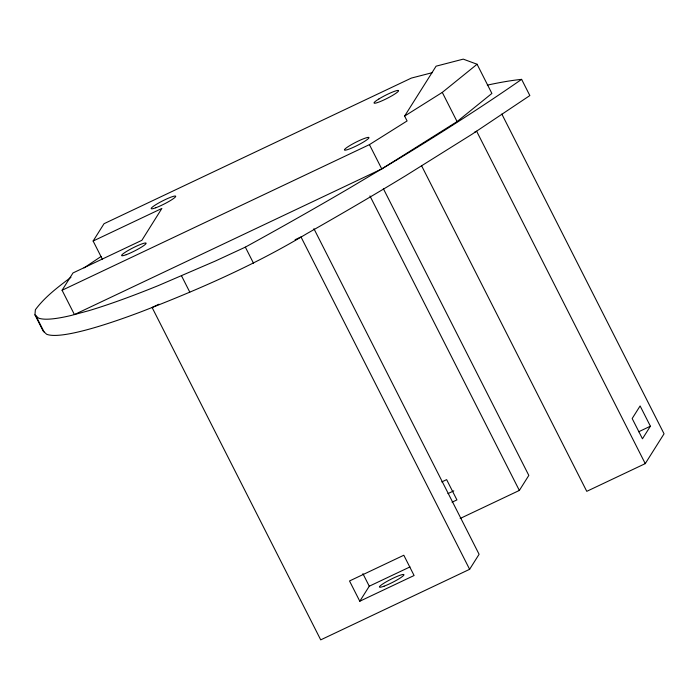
<?xml version="1.0" encoding="UTF-8"?>
<svg xmlns="http://www.w3.org/2000/svg" width="699" height="699" viewBox="0 0 699 699"><rect width="100%" height="100%" fill="white"/><g stroke="black" fill="none" stroke-linecap="round" stroke-linejoin="round"><path stroke-width="1.05" d="M487.325 85.138A656.815 83.461 -26.9 0 1 521.62 79.354L529.842 95.562L471.982 134.26L405.7 175.711A656.815 83.461 -26.9 0 1 306.643 233.754C254.183 265.297 197.974 289.814 140.971 311.841A275.598 35.02 -26.9 0 1 46.606 334.236L43.172 331.073L34.95 314.856L35.369 309.753C44.998 296.743 58.139 286.966 70.949 277.302M62.08 290.26L369.422 144.632L407.089 120.953L404.616 116.086L436.089 66.178L463.254 59.135L477.085 64.256L491.886 93.439L457.085 121.591L381.768 168.948L74.426 314.576L62.08 290.26L73.002 272.942L141.88 240.307L161.853 208.459L93.124 241.024L102.5 259.504M93.124 241.024L104.037 223.706L411.379 78.078L432.279 72.67M359.793 601.236L414.096 575.513L403.812 555.242L349.517 580.974L359.793 601.236L369.264 586.216L409.99 566.915M158.996 304.205L152.094 307.481L320.719 639.865L469.623 569.309L479.095 554.29L313.912 228.704M460.178 518.475L519.348 490.436L528.82 475.416L383.367 188.704M650.393 426.207L642.46 438.789L632.176 418.526L640.109 405.944L650.393 426.207L638.694 431.755M421.584 165.75L586.767 491.336L645.256 463.62L664.05 433.808L501.83 114.059M404.616 116.086L442.284 92.408L477.085 64.256M84.029 267.909L101.093 256.472M474.682 132.155L476.631 131.229L645.256 463.62M295.074 239.731L300.989 236.926L469.623 569.309M441.785 481.934L446.635 479.636L456.919 499.907L452.07 502.205M447.963 493.616L453.782 490.855M521.62 79.354A656.815 83.461 -26.9 0 1 397.469 159.503L349.282 188.232A656.815 83.461 -26.9 0 1 245.34 247.131L215.196 261.103L158.455 285.542A275.598 35.02 -26.9 0 1 88.633 310.732L70.931 315.52A275.598 35.02 -26.9 0 1 38.384 318.019L34.95 314.856M442.284 92.408L457.085 121.591M369.422 144.632L381.768 168.948M369.946 195.956L519.348 490.436M245.34 247.131L253.571 263.348M362.903 573.669L369.264 586.216M181.548 275.878L189.77 292.095M35.824 315.668L44.054 331.885M378.972 98.917L376.665 100.411A13.744 1.748 -26.9 0 0 377.495 102.578A13.744 1.748 -26.9 0 0 393.651 94.749L395.949 93.255A13.744 1.748 -26.9 0 0 395.118 91.097A13.744 1.748 -26.9 0 0 378.972 98.917M368.128 137.388L366.564 137.72A13.744 1.748 -26.9 0 0 350.715 145.051A13.744 1.748 -26.9 0 0 345.297 150.18L346.861 149.848A13.744 1.748 -26.9 0 0 362.702 142.509A13.744 1.748 -26.9 0 0 368.128 137.388M126.231 254.698A13.744 1.748 -26.9 0 0 146.004 243.619A13.744 1.748 -26.9 0 0 129.306 249.823A13.744 1.748 -26.9 0 0 126.231 254.698M155.825 207.752A13.744 1.748 -26.9 0 0 175.598 196.672A13.744 1.748 -26.9 0 0 158.9 202.876A13.744 1.748 -26.9 0 0 155.825 207.752M384.066 586.181A13.744 1.748 -26.9 0 0 403.839 575.102A13.744 1.748 -26.9 0 0 387.141 581.306A13.744 1.748 -26.9 0 0 384.066 586.181"/></g></svg>
